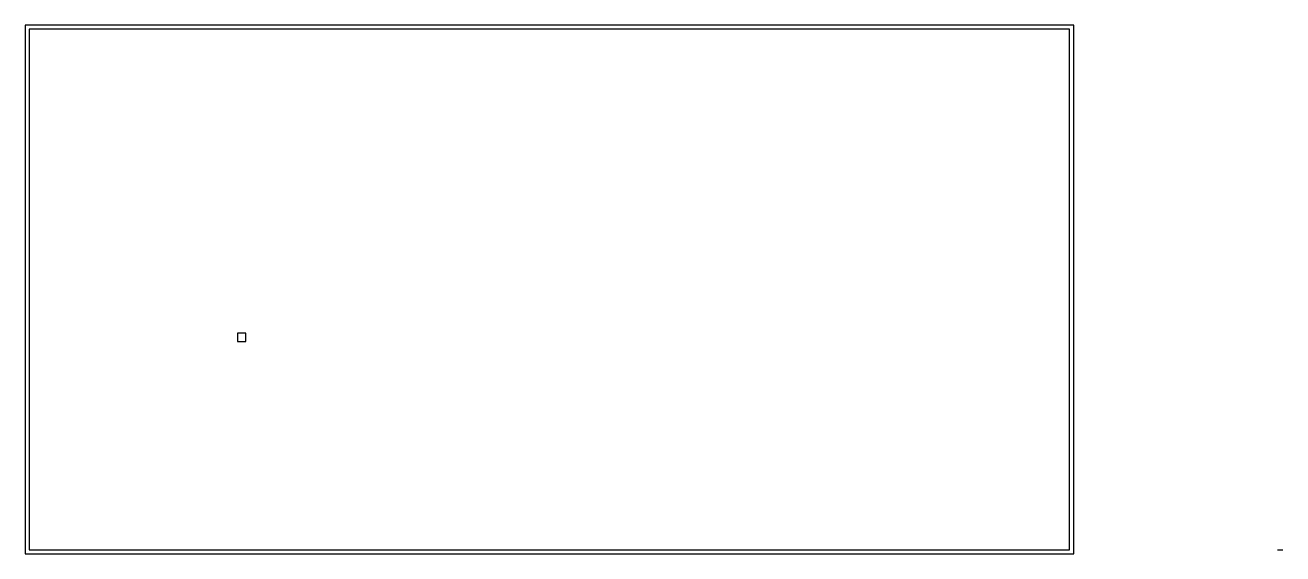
# Model space of a CAD drawing. Header units: metres. Extents: x -0.2 to 60.2, y -0.2 to 25.2.
import ezdxf

# ---------------------------------------------------------------- set-up
doc = ezdxf.new("R2010")
doc.units = ezdxf.units.M
doc.layers.add('06-WALL', color=7, linetype='Continuous')
doc.layers.add('08-COLUMN', color=7, linetype='Continuous')

msp = doc.modelspace()

# ---------------------------------------------------------------- linework, layer by layer
at = {"layer": '06-WALL'}
for p, q in [((50.2, 25.2), (-0.2, 25.2)), ((-0.2, 25.2), (-0.2, -0.2)), ((50, 25), (0, 25)), ((0, 25), (0, 0)), ((50, 0), (50, 25)), ((50.2, -0.2), (50.2, 25.2)), ((0, 0), (50, 0)), ((60, 0), (60.25, 0)), ((-0.2, -0.2), (50.2, -0.2))]:
    msp.add_line(p, q, dxfattribs=at)
at = {"layer": '08-COLUMN'}
msp.add_lwpolyline([(10, 10), (10.4, 10), (10.4, 10.4), (10, 10.4)], close=True, dxfattribs=at)

doc.saveas('drawing.dxf')
